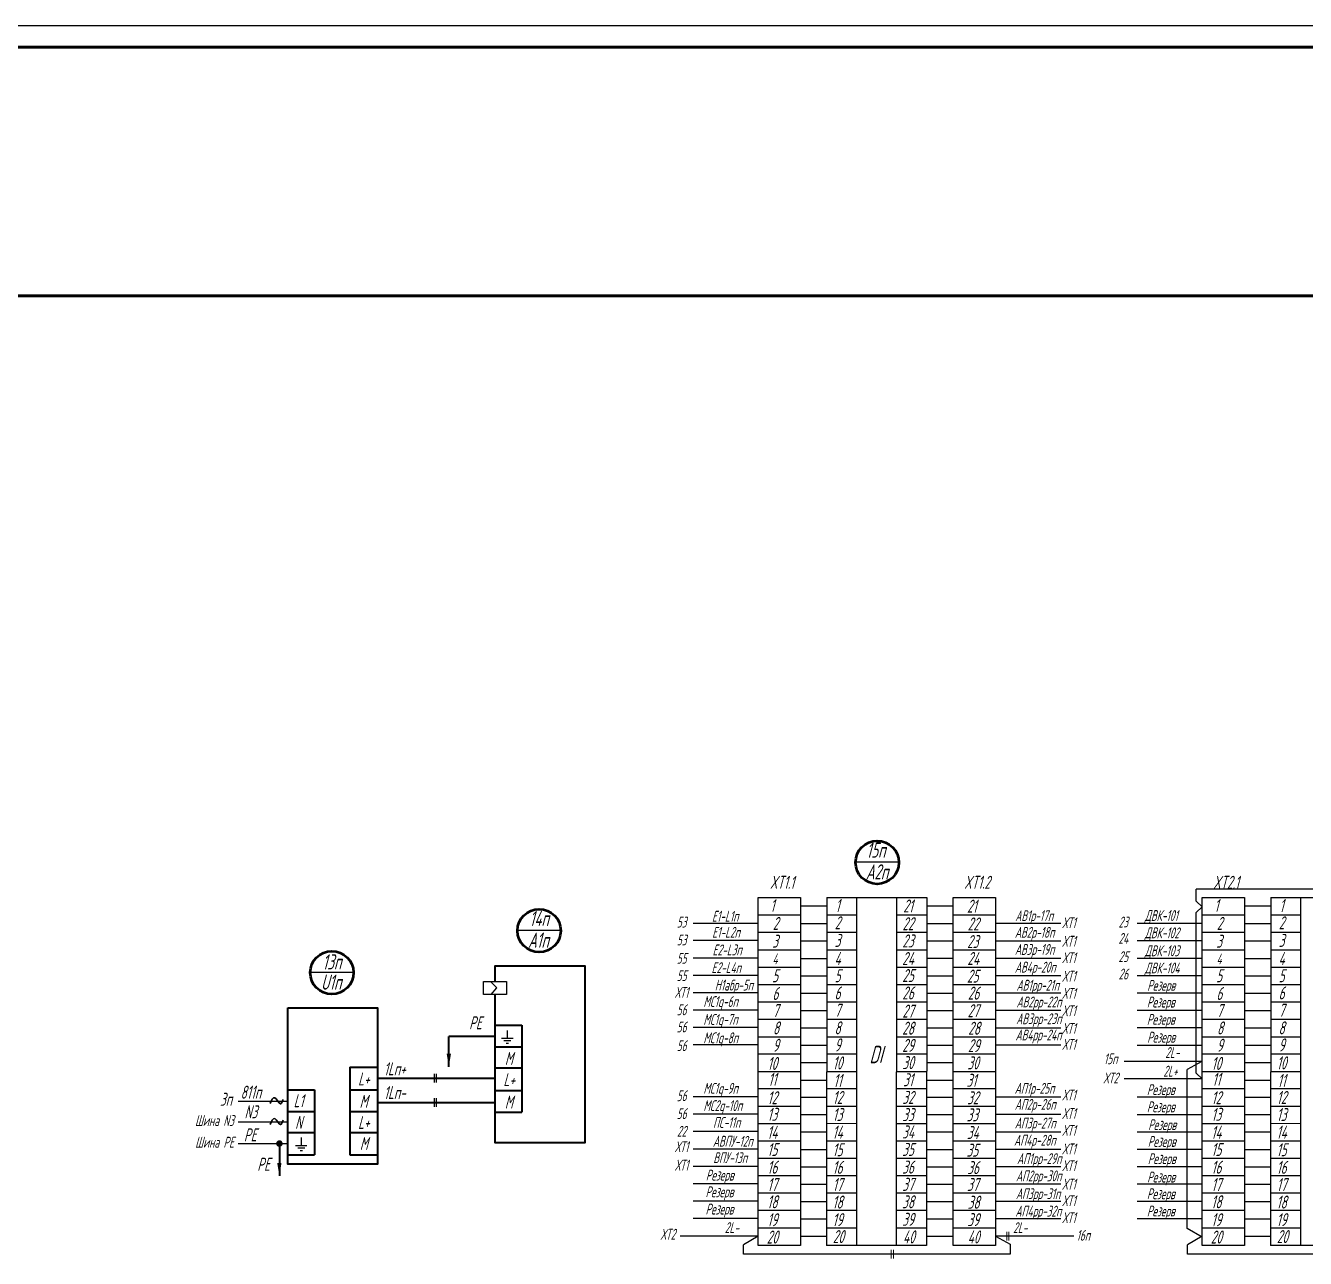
# Model space of a CAD drawing. Header units: millimetres. Extents: x -338 to 6826, y -8218 to 3153.
# Drawn here: x 2975 to 3269.9, y -4591.5 to -4307.4 of the extents above; entities that cross this region are included whole.
import ezdxf
from ezdxf.enums import TextEntityAlignment as Align

# ---------------------------------------------------------------- set-up
doc = ezdxf.new("R2010")
doc.units = ezdxf.units.MM
doc.layers.get('Defpoints').update_dxf_attribs({"color": 251})
for name, color, linetype, lineweight in [('RAZMER', 5, 'Continuous', 20), ('Датчики', 31, 'Continuous', 50), ('Размерная', 4, 'Continuous', 25), ('Рамка тонкая', 5, 'Continuous', 25), ('Текст_КИП', 2, 'Continuous', 25), ('Толст.рамка', 7, 'Continuous', 60)]:
    doc.layers.add(name, color=color, linetype=linetype, lineweight=lineweight)
doc.layers.add('ТЕКСТ', color=2, linetype='Continuous')
doc.styles.add('Simplex', font='simplex.shx', dxfattribs={"width": 0.7, "oblique": 15})

msp = doc.modelspace()

# ---------------------------------------------------------------- linework, layer by layer
at = {"color": 5, "lineweight": 60}
msp.add_line((2094.16, -4369.7), (3653.19, -4369.7), dxfattribs=at)
at = {"color": 7, "linetype": 'ByBlock'}
for p, q in [((3166.25, -4500.1), (3176.15, -4500.1)), ((3088.34, -4515.83), (3098.23, -4515.83)), ((3040.58, -4525.5), (3050.48, -4525.5))]:
    msp.add_line(p, q, dxfattribs=at)
for p, q in [((3159.63, -4508.33), (3159.57, -4588.52)), ((3159.63, -4508.33), (3182.65, -4508.33)), ((3166.47, -4508.33), (3166.47, -4588.52)), ((3175.65, -4508.33), (3175.58, -4588.52)), ((3182.65, -4508.33), (3182.58, -4588.52)), ((3304.21, -4506.37), (3244.72, -4506.37)), ((3244.72, -4509.18), (3244.72, -4506.37)), ((3246.14, -4510.48), (3244.72, -4509.18)), ((3261.95, -4508.33), (3261.89, -4588.52)), ((3261.95, -4508.33), (3284.97, -4508.33)), ((3268.79, -4508.33), (3268.79, -4588.52)), ((3153.57, -4510.28), (3159.63, -4510.28)), ((3182.65, -4510.27), (3188.74, -4510.27)), ((3246.14, -4510.48), (3244.72, -4511.77)), ((3244.72, -4548.8), (3244.72, -4511.77)), ((3255.89, -4510.28), (3261.95, -4510.28)), ((3143.82, -4512.31), (3153.57, -4512.31)), ((3153.57, -4514.29), (3159.63, -4514.29)), ((3159.63, -4512.31), (3166.47, -4512.31)), ((3175.65, -4512.31), (3182.65, -4512.31)), ((3182.64, -4514.29), (3188.74, -4514.29)), ((3188.74, -4512.31), (3198.5, -4512.31)), ((3246.14, -4512.31), (3255.89, -4512.31)), ((3255.89, -4514.29), (3261.95, -4514.29)), ((3261.95, -4512.31), (3268.79, -4512.31)), ((3143.82, -4516.33), (3153.57, -4516.33)), ((3159.63, -4516.33), (3166.47, -4516.33)), ((3175.64, -4516.33), (3182.64, -4516.33)), ((3188.74, -4516.33), (3198.5, -4516.33)), ((3246.14, -4516.33), (3255.89, -4516.33)), ((3261.95, -4516.33), (3268.79, -4516.33)), ((3143.82, -4520.37), (3153.57, -4520.37)), ((3153.57, -4518.3), (3159.62, -4518.3)), ((3159.63, -4520.37), (3166.47, -4520.37)), ((3175.64, -4520.37), (3182.64, -4520.37)), ((3182.64, -4518.3), (3188.74, -4518.3)), ((3188.74, -4520.37), (3198.5, -4520.37)), ((3246.14, -4520.37), (3255.89, -4520.37)), ((3255.89, -4518.3), (3261.94, -4518.3)), ((3261.95, -4520.37), (3268.79, -4520.37)), ((3153.57, -4522.35), (3159.62, -4522.35)), ((3182.64, -4522.34), (3188.74, -4522.34)), ((3255.89, -4522.35), (3261.94, -4522.35)), ((3143.82, -4524.39), (3153.57, -4524.39)), ((3153.57, -4526.37), (3159.62, -4526.37)), ((3159.63, -4524.39), (3166.47, -4524.39)), ((3175.64, -4524.39), (3182.64, -4524.39)), ((3182.63, -4526.37), (3188.74, -4526.37)), ((3188.74, -4524.39), (3198.5, -4524.39)), ((3246.14, -4524.39), (3255.89, -4524.39)), ((3255.89, -4526.37), (3261.94, -4526.37)), ((3261.95, -4524.39), (3268.79, -4524.39)), ((3083.55, -4529.14), (3082.08, -4527.7)), ((3082.3, -4530.64), (3083.55, -4529.14)), ((3143.82, -4528.37), (3153.57, -4528.37)), ((3159.63, -4528.37), (3166.47, -4528.37)), ((3175.63, -4528.37), (3182.63, -4528.37)), ((3188.74, -4528.37), (3198.5, -4528.37)), ((3246.14, -4528.37), (3255.89, -4528.37)), ((3261.95, -4528.37), (3268.79, -4528.37)), ((3143.82, -4532.4), (3153.57, -4532.4)), ((3153.57, -4530.35), (3159.61, -4530.35)), ((3159.63, -4532.4), (3166.47, -4532.4)), ((3175.63, -4532.4), (3182.63, -4532.4)), ((3182.63, -4530.34), (3188.74, -4530.34)), ((3188.74, -4532.4), (3198.5, -4532.4)), ((3246.14, -4532.4), (3255.89, -4532.4)), ((3255.89, -4530.35), (3261.93, -4530.35)), ((3261.95, -4532.4), (3268.79, -4532.4)), ((3153.57, -4534.37), (3159.61, -4534.37)), ((3182.63, -4534.37), (3188.74, -4534.37)), ((3255.89, -4534.37), (3261.93, -4534.37)), ((3143.82, -4536.38), (3153.57, -4536.38)), ((3153.57, -4538.35), (3159.61, -4538.35)), ((3159.63, -4536.38), (3166.47, -4536.38)), ((3175.63, -4536.38), (3182.63, -4536.38)), ((3182.62, -4538.35), (3188.74, -4538.35)), ((3188.74, -4536.38), (3198.5, -4536.38)), ((3246.14, -4536.38), (3255.89, -4536.38)), ((3255.89, -4538.35), (3261.93, -4538.35)), ((3261.95, -4536.38), (3268.79, -4536.38)), ((3143.82, -4540.4), (3153.57, -4540.4)), ((3159.63, -4540.4), (3166.47, -4540.4)), ((3175.62, -4540.4), (3182.62, -4540.4)), ((3188.74, -4540.4), (3198.5, -4540.4)), ((3246.14, -4540.4), (3255.89, -4540.4)), ((3261.95, -4540.4), (3268.79, -4540.4)), ((3143.82, -4544.38), (3153.57, -4544.38)), ((3153.57, -4542.38), (3159.6, -4542.38)), ((3159.63, -4544.38), (3166.47, -4544.38)), ((3175.62, -4544.38), (3182.62, -4544.38)), ((3182.62, -4542.37), (3188.74, -4542.38)), ((3188.74, -4544.38), (3198.5, -4544.38)), ((3246.14, -4544.38), (3255.89, -4544.38)), ((3255.89, -4542.38), (3261.92, -4542.38)), ((3261.95, -4544.38), (3268.79, -4544.38)), ((3153.57, -4546.36), (3159.6, -4546.36)), ((3182.62, -4546.35), (3188.74, -4546.35)), ((3246.14, -4546.14), (3228.14, -4546.14)), ((3246.03, -4546.14), (3242.64, -4547.96)), ((3255.89, -4546.36), (3261.92, -4546.36)), ((3143.82, -4548.4), (3153.57, -4548.4)), ((3153.57, -4550.38), (3159.6, -4550.38)), ((3159.63, -4548.4), (3166.47, -4548.4)), ((3175.62, -4548.4), (3182.62, -4548.4)), ((3182.61, -4550.38), (3188.74, -4550.38)), ((3188.74, -4548.4), (3198.5, -4548.4)), ((3246.14, -4550.09), (3228.14, -4550.09)), ((3242.64, -4584.59), (3242.64, -4547.96)), ((3246.14, -4550.09), (3244.72, -4548.8)), ((3246.14, -4548.4), (3255.89, -4548.4)), ((3255.89, -4550.38), (3261.92, -4550.38)), ((3261.95, -4548.4), (3268.79, -4548.4)), ((3143.82, -4552.35), (3153.57, -4552.35)), ((3159.6, -4552.35), (3166.47, -4552.35)), ((3175.61, -4552.35), (3182.61, -4552.35)), ((3188.74, -4552.35), (3198.5, -4552.35)), ((3246.14, -4552.35), (3255.89, -4552.35)), ((3261.92, -4552.35), (3268.79, -4552.35)), ((3023.99, -4555.22), (3035.39, -4555.22)), ((3143.82, -4556.38), (3153.57, -4556.38)), ((3153.57, -4554.33), (3159.6, -4554.33)), ((3159.59, -4556.37), (3166.47, -4556.38)), ((3175.61, -4556.38), (3182.61, -4556.38)), ((3182.61, -4554.33), (3188.74, -4554.33)), ((3188.74, -4556.38), (3198.5, -4556.38)), ((3246.14, -4556.38), (3255.89, -4556.38)), ((3255.89, -4554.33), (3261.91, -4554.33)), ((3261.91, -4556.37), (3268.79, -4556.38)), ((3153.57, -4558.35), (3159.59, -4558.35)), ((3182.61, -4558.35), (3188.74, -4558.35)), ((3255.89, -4558.35), (3261.91, -4558.35)), ((3023.99, -4560.02), (3035.39, -4560.02)), ((3143.82, -4560.37), (3153.57, -4560.37)), ((3153.57, -4562.34), (3159.59, -4562.34)), ((3159.59, -4560.36), (3166.47, -4560.37)), ((3175.61, -4560.37), (3182.61, -4560.37)), ((3182.6, -4562.34), (3188.74, -4562.34)), ((3188.74, -4560.37), (3198.5, -4560.37)), ((3246.14, -4560.37), (3255.89, -4560.37)), ((3255.89, -4562.34), (3261.91, -4562.34)), ((3261.91, -4560.36), (3268.79, -4560.37)), ((3023.99, -4565.02), (3035.39, -4565.02)), ((3143.82, -4564.39), (3153.57, -4564.39)), ((3159.59, -4564.39), (3166.47, -4564.39)), ((3175.6, -4564.39), (3182.6, -4564.39)), ((3188.74, -4564.39), (3198.5, -4564.39)), ((3246.14, -4564.39), (3255.89, -4564.39)), ((3261.91, -4564.39), (3268.79, -4564.39)), ((3153.57, -4566.37), (3159.59, -4566.37)), ((3182.6, -4566.36), (3188.74, -4566.36)), ((3255.89, -4566.37), (3261.9, -4566.37)), ((3143.82, -4568.39), (3153.57, -4568.39)), ((3153.57, -4570.37), (3159.58, -4570.37)), ((3159.58, -4568.39), (3166.47, -4568.39)), ((3175.6, -4568.39), (3182.6, -4568.39)), ((3182.6, -4570.36), (3188.74, -4570.36)), ((3188.74, -4568.39), (3198.5, -4568.39)), ((3246.14, -4568.39), (3255.89, -4568.39)), ((3255.89, -4570.37), (3261.9, -4570.37)), ((3261.9, -4568.39), (3268.79, -4568.39)), ((3143.82, -4572.42), (3153.57, -4572.42)), ((3159.58, -4572.41), (3166.47, -4572.42)), ((3175.6, -4572.42), (3182.6, -4572.42)), ((3188.74, -4572.42), (3198.5, -4572.42)), ((3246.14, -4572.42), (3255.89, -4572.42)), ((3261.9, -4572.41), (3268.79, -4572.42)), ((3143.82, -4576.39), (3153.57, -4576.39)), ((3153.57, -4574.4), (3159.58, -4574.4)), ((3159.58, -4576.38), (3166.47, -4576.39)), ((3175.59, -4576.39), (3182.59, -4576.39)), ((3182.59, -4574.39), (3188.74, -4574.39)), ((3188.74, -4576.39), (3198.5, -4576.39)), ((3246.14, -4576.39), (3255.89, -4576.39)), ((3255.89, -4574.4), (3261.9, -4574.4)), ((3261.9, -4576.38), (3268.79, -4576.39)), ((3153.57, -4578.37), (3159.58, -4578.37)), ((3182.59, -4578.36), (3188.74, -4578.36)), ((3255.89, -4578.37), (3261.89, -4578.37)), ((3143.82, -4580.39), (3153.57, -4580.39)), ((3153.57, -4582.37), (3159.57, -4582.37)), ((3159.57, -4580.39), (3166.47, -4580.39)), ((3175.59, -4580.39), (3182.59, -4580.39)), ((3182.59, -4582.36), (3188.74, -4582.36)), ((3188.74, -4580.39), (3198.5, -4580.39)), ((3246.14, -4580.39), (3255.89, -4580.39)), ((3255.89, -4582.37), (3261.89, -4582.37)), ((3261.89, -4580.39), (3268.79, -4580.39)), ((3143.82, -4584.42), (3153.57, -4584.42)), ((3159.57, -4584.41), (3166.47, -4584.42)), ((3175.59, -4584.42), (3182.59, -4584.42)), ((3188.74, -4584.42), (3198.5, -4584.42)), ((3246.14, -4586.56), (3242.64, -4584.59)), ((3246.14, -4584.42), (3255.89, -4584.42)), ((3261.89, -4584.41), (3268.79, -4584.42)), ((3143.82, -4586.38), (3125.82, -4586.38)), ((3143.82, -4586.38), (3140.43, -4588.35)), ((3140.43, -4590.49), (3140.43, -4588.35)), ((3153.57, -4586.39), (3159.57, -4586.4)), ((3182.58, -4588.52), (3159.57, -4588.52)), ((3182.59, -4586.39), (3188.74, -4586.39)), ((3216.5, -4586.38), (3198.5, -4586.38)), ((3198.5, -4586.38), (3201.89, -4588.17)), ((3201.89, -4588.17), (3201.89, -4590.49)), ((3246.14, -4586.38), (3242.75, -4588.35)), ((3242.75, -4590.49), (3242.75, -4588.35)), ((3255.89, -4586.39), (3261.89, -4586.4)), ((3284.9, -4588.52), (3261.89, -4588.52)), ((3201.89, -4590.49), (3140.43, -4590.49)), ((3304.21, -4590.49), (3242.75, -4590.49))]:
    msp.add_line(p, q)
at = {"color": 1}
for p, q in [((3128.8, -4514.24), (3143.82, -4514.24)), ((3198.5, -4514.24), (3213.52, -4514.24)), ((3231.12, -4514.24), (3246.14, -4514.24)), ((3128.8, -4518.15), (3143.82, -4518.15)), ((3198.5, -4518.28), (3213.52, -4518.28)), ((3231.12, -4518.25), (3246.14, -4518.25)), ((3128.8, -4522.19), (3143.82, -4522.19)), ((3198.5, -4522.31), (3213.52, -4522.31)), ((3231.12, -4522.3), (3246.14, -4522.3)), ((3128.8, -4526.22), (3143.82, -4526.22)), ((3198.5, -4526.29), (3213.52, -4526.29)), ((3231.12, -4526.32), (3246.14, -4526.32)), ((3128.8, -4530.19), (3143.82, -4530.19)), ((3198.5, -4530.31), (3213.52, -4530.31)), ((3231.12, -4530.3), (3246.14, -4530.3)), ((3128.8, -4534.22), (3143.82, -4534.22)), ((3198.5, -4534.29), (3213.52, -4534.29)), ((3231.12, -4534.32), (3246.14, -4534.32)), ((3128.8, -4538.2), (3143.82, -4538.2)), ((3198.5, -4538.32), (3213.52, -4538.32)), ((3231.12, -4538.3), (3246.14, -4538.3)), ((3128.8, -4542.22), (3143.82, -4542.22)), ((3198.5, -4542.3), (3213.52, -4542.3)), ((3231.12, -4542.33), (3246.14, -4542.33)), ((3128.8, -4554.17), (3143.82, -4554.17)), ((3198.5, -4554.29), (3213.52, -4554.29)), ((3231.12, -4554.28), (3246.14, -4554.28)), ((3128.8, -4558.2), (3143.82, -4558.2)), ((3198.5, -4558.28), (3213.52, -4558.28)), ((3231.12, -4558.3), (3246.14, -4558.3)), ((3128.8, -4562.19), (3143.82, -4562.19)), ((3198.5, -4562.31), (3213.52, -4562.31)), ((3231.12, -4562.29), (3246.14, -4562.29)), ((3128.8, -4566.21), (3143.82, -4566.21)), ((3198.5, -4566.31), (3213.52, -4566.31)), ((3231.12, -4566.32), (3246.14, -4566.32)), ((3128.8, -4570.21), (3143.82, -4570.21)), ((3198.5, -4570.33), (3213.52, -4570.33)), ((3231.12, -4570.32), (3246.14, -4570.32)), ((3128.8, -4574.24), (3143.82, -4574.24)), ((3198.5, -4574.31), (3213.52, -4574.31)), ((3231.12, -4574.34), (3246.14, -4574.34)), ((3128.8, -4578.21), (3143.82, -4578.21)), ((3198.5, -4578.31), (3213.52, -4578.31)), ((3231.12, -4578.32), (3246.14, -4578.32)), ((3128.8, -4582.21), (3143.82, -4582.21)), ((3198.5, -4582.29), (3213.52, -4582.29)), ((3231.12, -4582.32), (3246.14, -4582.32))]:
    msp.add_line(p, q, dxfattribs=at)
at = {"lineweight": 40}
for p, q in [((3083.15, -4537.74), (3089.35, -4537.74)), ((3089.35, -4537.74), (3089.35, -4557.79)), ((3083.15, -4540.33), (3072.51, -4540.33)), ((3072.51, -4547.33), (3072.51, -4540.33)), ((3083.15, -4542.75), (3089.35, -4542.75)), ((3049.72, -4547.44), (3056.07, -4547.44)), ((3049.72, -4547.44), (3049.72, -4567.64)), ((3083.15, -4547.59), (3089.35, -4547.59)), ((3056.07, -4549.92), (3083.15, -4549.92)), ((3035.39, -4552.64), (3041.56, -4552.64)), ((3041.56, -4552.64), (3041.56, -4567.64)), ((3049.72, -4552.64), (3056.07, -4552.64)), ((3083.15, -4552.79), (3089.35, -4552.79)), ((3056.07, -4555.59), (3083.15, -4555.59)), ((3035.39, -4557.64), (3041.56, -4557.64)), ((3049.72, -4557.64), (3056.07, -4557.64)), ((3083.15, -4557.79), (3089.35, -4557.79)), ((3033.46, -4565.02), (3033.46, -4572.47)), ((3035.39, -4562.48), (3041.56, -4562.48)), ((3049.72, -4562.48), (3056.07, -4562.48)), ((3035.39, -4567.64), (3041.56, -4567.64)), ((3049.72, -4567.64), (3056.07, -4567.64))]:
    msp.add_line(p, q, dxfattribs=at)
for points in [[(3143.82, -4508.33), (3153.57, -4508.33), (3153.57, -4588.52), (3143.82, -4588.52)], [(3188.74, -4508.33), (3198.5, -4508.33), (3198.5, -4588.52), (3188.74, -4588.52)], [(3246.14, -4508.33), (3255.89, -4508.33), (3255.89, -4588.52), (3246.14, -4588.52)], [(3085.79, -4530.65), (3080.51, -4530.65), (3080.51, -4527.7), (3085.79, -4527.7)]]:
    msp.add_lwpolyline(points, close=True)
msp.add_lwpolyline([(3083.15, -4527.7), (3083.15, -4524.06), (3103.83, -4524.06), (3103.83, -4564.88), (3083.15, -4564.88), (3083.15, -4530.65)], dxfattribs=at)
msp.add_lwpolyline([(3035.39, -4533.73), (3056.07, -4533.73), (3056.07, -4569.81), (3035.39, -4569.81)], close=True, dxfattribs=at)
at = {"lineweight": 40, "const_width": 0.75}
msp.add_lwpolyline([(3033.09, -4565.02, 1), (3033.84, -4565.02, 1)], format="xyb", close=True, dxfattribs=at)
at = {"color": 30, "linetype": 'ByBlock', "lineweight": 30, "end_tangent": (-1, 0)}
for points in [[(3034.34, -4554.84), (3033.7, -4555.87), (3032.4, -4554.46), (3031.3, -4555.83)], [(3034.34, -4559.64), (3033.7, -4560.67), (3032.4, -4559.26), (3031.3, -4560.63)]]:
    msp.add_spline(points, degree=3, dxfattribs=at)
at = {"lineweight": 40}
for points in [[(3072.01, -4544.33), (3073.01, -4544.33), (3072.51, -4547.33)], [(3033.96, -4569.47), (3032.96, -4569.47), (3033.46, -4572.47)]]:
    msp.add_solid(points, dxfattribs=at)
at = {"layer": 'RAZMER', "ltscale": 0.9}
for p, q in [((3201.06, -4585.38), (3201.06, -4587.38)), ((3201.56, -4585.38), (3201.56, -4587.38)), ((3174.44, -4589.49), (3174.44, -4591.49)), ((3174.94, -4589.49), (3174.94, -4591.49))]:
    msp.add_line(p, q, dxfattribs=at)
at = {"layer": 'Датчики'}
for centre in [(3171.23, -4500.24), (3093.32, -4515.97), (3045.56, -4525.64)]:
    msp.add_circle(centre, 4.98, dxfattribs=at)
at = {"layer": 'Размерная', "ltscale": 0.9}
for p, q in [((3069.11, -4548.92), (3069.11, -4550.92)), ((3069.61, -4548.92), (3069.61, -4550.92)), ((3069.11, -4554.59), (3069.11, -4556.59)), ((3069.61, -4554.59), (3069.61, -4556.59))]:
    msp.add_line(p, q, dxfattribs=at)
at = {"layer": 'Рамка тонкая'}
msp.add_line((2036.94, -4307.42), (3718.94, -4307.42), dxfattribs=at)
at = {"layer": 'ТЕКСТ'}
for p, q in [((3087.31, -4540.81), (3084.66, -4540.81)), ((3086.78, -4541.34), (3085.19, -4541.34)), ((3085.99, -4538.96), (3085.99, -4540.81)), ((3085.72, -4541.86), (3086.25, -4541.86)), ((3038.49, -4563.64), (3038.49, -4565.53)), ((3039.81, -4565.53), (3037.17, -4565.53)), ((3039.29, -4566.06), (3037.7, -4566.06)), ((3038.23, -4566.59), (3038.76, -4566.59))]:
    msp.add_line(p, q, dxfattribs=at)
at = {"layer": 'Толст.рамка'}
msp.add_line((2056.94, -4312.42), (3713.94, -4312.42), dxfattribs=at)

# ---------------------------------------------------------------- texts
at = {"color": 2, "linetype": 'Continuous', "style": 'Simplex', "oblique": 15, "width": 0.6}
for s, p in [('МС1q-6п', (3131.16, -4533.55)), ('МС1q-7п', (3131.16, -4537.68)), ('МС1q-8п', (3131.16, -4541.92)), ('МС1q-9п', (3131.16, -4553.55)), ('МС2q-10п', (3131.16, -4557.53))]:
    msp.add_text(s, height=2.5, dxfattribs=at).set_placement(p)
at = {"layer": 'Defpoints', "style": 'Simplex', "oblique": 15, "width": 0.6}
msp.add_text('DI', height=4, dxfattribs=at).set_placement((3170.92, -4544.5), align=Align.MIDDLE)
at = {"layer": 'ТЕКСТ', "color": 1, "style": 'Simplex', "oblique": 15, "width": 0.6}
for s, p in [('15п', (3170.92, -4499.15)), ('14п', (3093.32, -4514.89)), ('13п', (3045.56, -4524.9))]:
    msp.add_text(s, height=3.5, dxfattribs=at).set_placement(p, align=Align.CENTER)
at = {"layer": 'ТЕКСТ', "color": 4, "style": 'Simplex', "oblique": 15, "width": 0.6}
for s, p in [('XT1.1', (3149.3, -4504.82)), ('XT1.2', (3194.23, -4504.82)), ('XT2.1', (3251.62, -4504.82))]:
    msp.add_text(s, height=3, dxfattribs=at).set_placement(p, align=Align.MIDDLE)
at = {"layer": 'ТЕКСТ', "style": 'Simplex', "oblique": 15, "width": 0.6}
for s, p in [('А2п', (3171.17, -4502.42)), ('А1п', (3093.15, -4518.16)), ('U1п', (3045.39, -4527.82))]:
    msp.add_text(s, height=3.5, dxfattribs=at).set_placement(p, align=Align.MIDDLE)
at = {"layer": 'ТЕКСТ', "color": 2, "style": 'Simplex', "oblique": 15, "width": 0.6}
for s, height, p in [('1', 3, (3147.05, -4511.67)), ('1', 3, (3162.08, -4511.67)), ('21', 3, (3178.32, -4511.78)), ('21', 3, (3193.03, -4511.82)), ('1', 3, (3249.37, -4511.67)), ('1', 3, (3264.4, -4511.67)), ('53', 2.5, (3126.15, -4515.25)), ('2', 3, (3147.8, -4515.79)), ('2', 3, (3162.08, -4515.65)), ('22', 3, (3178.32, -4515.86)), ('22', 3, (3193.35, -4515.92)), ('ХТ1', 2.5, (3215.41, -4515.39)), ('23', 2.5, (3227.93, -4515.24)), ('2', 3, (3250.12, -4515.79)), ('2', 3, (3264.4, -4515.65)), ('53', 2.5, (3126.15, -4519.36)), ('3', 3, (3147.69, -4519.9)), ('3', 3, (3162.08, -4519.72)), ('23', 3, (3178.32, -4519.83)), ('23', 3, (3193.24, -4519.98)), ('ХТ1', 2.5, (3215.41, -4519.66)), ('24', 2.5, (3227.93, -4519)), ('3', 3, (3250.01, -4519.9)), ('3', 3, (3264.4, -4519.72)), ('4', 3, (3162.08, -4523.88)), ('24', 3, (3178.32, -4523.89)), ('24', 3, (3193.35, -4523.88)), ('ХТ1', 2.5, (3215.41, -4523.45)), ('25', 2.5, (3227.93, -4523.21)), ('4', 3, (3264.4, -4523.88)), ('55', 2.5, (3126.15, -4523.6)), ('4', 2.5, (3147.67, -4523.72)), ('4', 2.5, (3249.99, -4523.72)), ('55', 2.5, (3126.15, -4527.59)), ('5', 3, (3147.69, -4527.86)), ('5', 3, (3162.08, -4527.86)), ('25', 3, (3178.32, -4527.8)), ('25', 3, (3193.24, -4527.94)), ('ХТ1', 2.5, (3215.41, -4527.72)), ('26', 2.5, (3227.93, -4527.22)), ('5', 3, (3250.01, -4527.86)), ('5', 3, (3264.4, -4527.86)), ('ХТ1', 2.5, (3126.15, -4531.43)), ('6', 3, (3147.76, -4531.94)), ('6', 3, (3162.08, -4531.81)), ('26', 3, (3178.32, -4531.82)), ('26', 3, (3193.42, -4531.87)), ('ХТ1', 2.5, (3215.41, -4531.66)), ('6', 3, (3250.07, -4531.94)), ('6', 3, (3264.4, -4531.81)), ('7', 3, (3162.08, -4535.81)), ('7', 3, (3264.4, -4535.81)), ('56', 2.5, (3126.15, -4535.46)), ('7', 3, (3147.8, -4535.87)), ('27', 3, (3178.32, -4536)), ('27', 3, (3193.35, -4535.91)), ('ХТ1', 2.5, (3215.41, -4535.69)), ('7', 3, (3250.12, -4535.87)), ('56', 2.5, (3126.15, -4539.4)), ('8', 3, (3147.91, -4539.89)), ('8', 3, (3162.08, -4539.86)), ('28', 3, (3178.32, -4539.94)), ('28', 3, (3193.53, -4539.95)), ('ХТ1', 2.5, (3215.41, -4539.75)), ('8', 3, (3250.23, -4539.89)), ('8', 3, (3264.4, -4539.86)), ('56', 2.5, (3126.15, -4543.73)), ('9', 3, (3147.84, -4543.87)), ('9', 3, (3162.08, -4543.8)), ('29', 3, (3178.32, -4543.89)), ('29', 3, (3193.46, -4543.96)), ('ХТ1', 2.5, (3215.41, -4543.41)), ('9', 3, (3250.16, -4543.87)), ('9', 3, (3264.4, -4543.8)), ('10', 3, (3147.05, -4548.06)), ('10', 3, (3162.08, -4547.93)), ('30', 3, (3178.32, -4547.87)), ('30', 3, (3193.31, -4547.93)), ('10', 3, (3249.37, -4548.06)), ('10', 3, (3264.4, -4547.93)), ('11', 3, (3147.05, -4551.7)), ('11', 3, (3162.08, -4551.99)), ('31', 3, (3178.32, -4551.83)), ('31', 3, (3192.92, -4551.96)), ('11', 3, (3249.37, -4551.7)), ('11', 3, (3264.4, -4551.99)), ('56', 2.5, (3126.15, -4555.26)), ('12', 3, (3147.05, -4555.96)), ('12', 3, (3162.08, -4555.91)), ('32', 3, (3178.32, -4555.89)), ('32', 3, (3193.24, -4555.98)), ('ХТ1', 2.5, (3215.41, -4555.09)), ('12', 3, (3249.37, -4555.96)), ('12', 3, (3264.4, -4555.91)), ('56', 2.5, (3126.15, -4559.38)), ('13', 3, (3147.05, -4559.79)), ('13', 3, (3162.08, -4559.84)), ('33', 3, (3178.32, -4559.86)), ('33', 3, (3193.14, -4559.91)), ('ХТ1', 2.5, (3215.41, -4559.36)), ('13', 3, (3249.37, -4559.79)), ('13', 3, (3264.4, -4559.84)), ('22', 2.5, (3126.15, -4563.44)), ('14', 3, (3147.05, -4563.91)), ('14', 3, (3162.08, -4563.91)), ('34', 3, (3178.32, -4563.85)), ('34', 3, (3193.24, -4563.99)), ('ХТ1', 2.5, (3215.41, -4563.24)), ('14', 3, (3249.37, -4563.91)), ('14', 3, (3264.4, -4563.91)), ('ХТ1', 2.5, (3126.15, -4566.99)), ('15', 3, (3147.05, -4567.9)), ('15', 3, (3162.08, -4567.95)), ('35', 3, (3178.32, -4567.88)), ('35', 3, (3193.14, -4568.05)), ('ХТ1', 2.5, (3215.41, -4567.51)), ('15', 3, (3249.37, -4567.9)), ('15', 3, (3264.4, -4567.95)), ('ХТ1', 2.5, (3126.15, -4571.26)), ('16', 3, (3147.05, -4571.98)), ('16', 3, (3162.08, -4572)), ('36', 3, (3178.32, -4571.95)), ('36', 3, (3193.31, -4572.07)), ('ХТ1', 2.5, (3215.41, -4571.37)), ('16', 3, (3249.37, -4571.98)), ('16', 3, (3264.4, -4572)), ('17', 3, (3147.05, -4575.96)), ('17', 3, (3162.08, -4575.99)), ('37', 3, (3178.32, -4575.93)), ('37', 3, (3193.24, -4575.96)), ('ХТ1', 2.5, (3215.41, -4575.64)), ('17', 3, (3249.37, -4575.96)), ('17', 3, (3264.4, -4575.99)), ('18', 3, (3147.05, -4579.94)), ('18', 3, (3162.08, -4580.01)), ('38', 3, (3178.32, -4579.95)), ('38', 3, (3193.43, -4580.05)), ('ХТ1', 2.5, (3215.41, -4579.44)), ('18', 3, (3249.37, -4579.94)), ('18', 3, (3264.4, -4580.01)), ('19', 3, (3147.05, -4584.08)), ('19', 3, (3162.08, -4584.06)), ('39', 3, (3178.32, -4583.99)), ('39', 3, (3193.35, -4584.06)), ('ХТ1', 2.5, (3215.41, -4583.35)), ('19', 3, (3249.37, -4584.08)), ('19', 3, (3264.4, -4584.06)), ('20', 3, (3147.05, -4588.07)), ('20', 3, (3162.27, -4587.96)), ('40', 3, (3178.51, -4588.02)), ('40', 3, (3193.42, -4588.05)), ('20', 3, (3249.37, -4588.07)), ('20', 3, (3264.59, -4587.96))]:
    msp.add_text(s, height=height, dxfattribs=at).set_placement(p, align=Align.CENTER)
at = {"layer": 'ТЕКСТ', "style": 'Simplex', "oblique": 15, "width": 0.6}
for s, p in [('АВ1р-17п', (3211.76, -4513.77)), ('АВ2р-18п', (3212.04, -4517.6)), ('АВ3р-19п', (3212.04, -4521.55)), ('АВ4р-20п', (3212.33, -4525.63)), ('АВ1рр-21п', (3213.11, -4529.79)), ('АВ2рр-22п', (3213.68, -4533.65)), ('АВ3рр-23п', (3213.68, -4537.52)), ('АВ4рр-24п', (3213.68, -4541.25)), ('АП1р-25п', (3212.04, -4553.55)), ('АП2р-26п', (3212.33, -4557.24)), ('ПС-11п', (3139.66, -4561.41)), ('АП3р-27п', (3212.33, -4561.56)), ('АВПУ-12п', (3142.52, -4565.74)), ('АП4р-28п', (3212.33, -4565.5)), ('ВПУ-13п', (3141.24, -4569.53)), ('АП1рр-29п', (3213.68, -4569.74)), ('АП2рр-30п', (3213.68, -4573.72)), ('АП3рр-31п', (3213.4, -4577.83)), ('АП4рр-32п', (3213.64, -4581.85))]:
    msp.add_text(s, height=2.5, dxfattribs=at).set_placement(p, align=Align.RIGHT)
for s, p in [('ДВК-101', (3232.88, -4513.73)), ('ДВК-102', (3232.88, -4517.72)), ('ДВК-103', (3232.88, -4521.86)), ('ДВК-104', (3232.88, -4525.82))]:
    msp.add_text(s, height=2.5, dxfattribs=at).set_placement(p)
at = {"layer": 'ТЕКСТ', "color": 4, "style": 'Simplex', "oblique": 15, "width": 0.6}
msp.add_text('Н1абр-5п', height=2.5, dxfattribs=at).set_placement((3142.59, -4529.76), align=Align.RIGHT)
at = {"layer": 'ТЕКСТ', "color": 5, "style": 'Simplex', "oblique": 15, "width": 0.6}
for p in [(3236.66, -4529.83), (3236.59, -4533.68), (3236.59, -4537.66), (3236.66, -4541.77), (3236.59, -4553.84), (3236.59, -4557.82), (3236.88, -4561.93), (3236.8, -4565.79), (3236.8, -4569.76), (3134.95, -4573.55), (3236.66, -4574), (3134.88, -4577.4), (3236.59, -4577.85), (3134.88, -4581.38), (3236.59, -4581.83)]:
    msp.add_text('Резерв', height=2.5, dxfattribs=at).set_placement(p, align=Align.CENTER)
at = {"layer": 'ТЕКСТ', "style": 'Simplex', "oblique": 15, "width": 0.6}
for s, p in [('РЕ', (3078.64, -4538.7)), ('1Lп+', (3060.05, -4549.31)), ('811п', (3026.89, -4554.69)), ('1Lп-', (3060.05, -4554.77)), ('N3', (3026.89, -4559.21)), ('РЕ', (3026.74, -4564.52)), ('РЕ', (3029.83, -4571.29))]:
    msp.add_text(s, height=3, dxfattribs=at).set_placement(p, align=Align.CENTER)
at = {"layer": 'ТЕКСТ', "color": 2, "style": 'Simplex', "oblique": 15, "width": 0.6}
for s, p in [('М', (3086.33, -4545.45)), ('L+', (3052.91, -4550.14)), ('L+', (3086.4, -4550.29)), ('L1', (3037.89, -4555.14)), ('М', (3052.85, -4555.31)), ('М', (3086.33, -4555.46)), ('N', (3037.89, -4560.14)), ('L+', (3052.91, -4560.14)), ('М', (3052.91, -4565.04))]:
    msp.add_text(s, height=3, dxfattribs=at).set_placement(p, align=Align.MIDDLE)
at = {"layer": 'ТЕКСТ', "color": 241, "style": 'Simplex', "oblique": 15, "width": 0.6}
for s, height, p in [('15п', 2.5, (3223.45, -4546.74)), ('ХТ2', 2.5, (3223.35, -4551.16)), ('3п', 3, (3019.77, -4556.32))]:
    msp.add_text(s, height=height, dxfattribs=at).set_placement(p)
at = {"layer": 'ТЕКСТ', "color": 4, "style": 'Simplex', "oblique": 15, "width": 0.6}
for s, p in [('2L-', (3237.61, -4545.29)), ('2L+', (3237.16, -4549.59)), ('2L-', (3202.55, -4585.65))]:
    msp.add_text(s, height=2.5, dxfattribs=at).set_placement(p)
at = {"layer": 'ТЕКСТ', "color": 241, "style": 'Simplex', "oblique": 15, "width": 0.6}
for s, p in [('Шина N3', (3022.98, -4560.97)), ('Шина PE', (3022.98, -4565.97))]:
    msp.add_text(s, height=2.5, dxfattribs=at).set_placement(p, align=Align.RIGHT)
at = {"layer": 'ТЕКСТ', "color": 6, "style": 'Simplex', "oblique": 15, "width": 0.6}
msp.add_text('ХТ2', height=2.5, dxfattribs=at).set_placement((3123, -4587.17), align=Align.CENTER)
msp.add_text('2L-', height=2.5, dxfattribs=at).set_placement((3136.09, -4585.65))
at = {"layer": 'ТЕКСТ', "color": 241, "style": 'Simplex', "oblique": 15, "width": 0.6}
msp.add_text('16п', height=2.5, dxfattribs=at).set_placement((3218.69, -4587.41), align=Align.CENTER)
at = {"layer": 'Текст_КИП', "color": 4, "lineweight": -3, "style": 'Simplex', "oblique": 15, "width": 0.6}
for s, p in [('Е1-L1п', (3139.24, -4513.89)), ('Е1-L2п', (3139.57, -4517.59)), ('Е2-L3п', (3139.99, -4521.65)), ('Е2-L4п', (3139.81, -4525.75))]:
    msp.add_text(s, height=2.5, dxfattribs=at).set_placement(p, align=Align.RIGHT)

doc.saveas('drawing.dxf')
